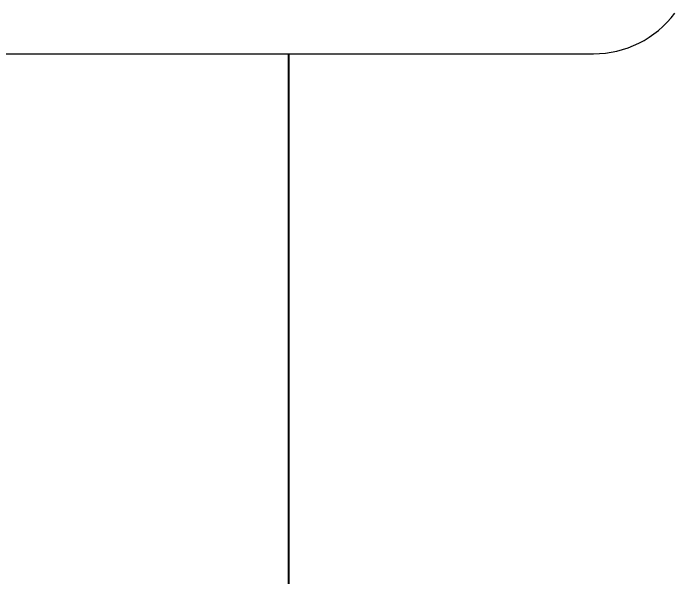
# Model space of a CAD drawing. Extents: x 1661 to 2451, y 0 to 579.
# Drawn here: x 1902.75 to 1910.89, y 266.34 to 273.28 of the extents above; entities that cross this region are included whole.
import ezdxf

# ---------------------------------------------------------------- set-up
doc = ezdxf.new("R2010")
doc.units = 0
doc.header["$LTSCALE"] = 10
doc.header["$MEASUREMENT"] = 0
doc.header["$PDMODE"] = 3
doc.header["$PDSIZE"] = -10
doc.layers.get('0').update_dxf_attribs({"linetype": 'CONTINUOUS'})
doc.layers.get('DEFPOINTS').update_dxf_attribs({"linetype": 'CONTINUOUS'})
doc.layers.add('1', color=7, linetype='CONTINUOUS')
doc.styles.add('Daelim Dimension', font='NanumGothic.ttf')
doc.dimstyles.new('DEFAULT', dxfattribs={"dimscale": 2, "dimtxt": 2, "dimasz": 2, "dimexe": 0, "dimexo": 2, "dimgap": 1, "dimtad": 1, "dimdec": 0, "dimzin": 9, "dimdsep": 46, "dimtxsty": 'Daelim Dimension', "dimcen": 0.5, "dimclrd": 5, "dimclre": 5, "dimclrt": 256, "dimadec": 1, "dimazin": 0, "dimtfac": 1, "dimtdec": 0, "dimtix": 1, "dimtmove": 0, "dimatfit": 3, "dimfxl": 1, "dimtolj": 1, "dimtzin": 1, "dimlwd": 9, "dimlwe": 9, "dimarcsym": 0})

# ---------------------------------------------------------------- blocks, each defined once
blk = doc.blocks.new('*D0')
at = {"color": 5, "lineweight": 9, "ltscale": 0.5, "transparency": 16777216}
for p, q in [((1872.6271, 259.8451), (1872.6271, 257.7348)), ((1907.6271, 259.8451), (1907.6271, 257.7348)), ((1872.6271, 257.7348), (1760.0075, 257.7348)), ((1903.6271, 257.7348), (1876.6271, 257.7348))]:
    blk.add_line(p, q, dxfattribs=at)
at = {"color": 5, "ltscale": 0.5, "transparency": 16777216}
for points in [[(1876.6271, 258.4015), (1876.6271, 257.0681), (1872.6271, 257.7348)], [(1903.6271, 258.4015), (1903.6271, 257.0681), (1907.6271, 257.7348)]]:
    blk.add_solid(points, dxfattribs=at)
at = {"layer": 'DEFPOINTS', "color": 0, "ltscale": 0.5, "transparency": 16777216}
for p in [(1907.6271, 257.7348), (1872.6271, 255.8451), (1907.6271, 255.8451)]:
    blk.add_point(p, dxfattribs=at)
at = {"color": 7, "ltscale": 0.5, "transparency": 16777216, "insert": (1803.1169, 266.3585), "char_height": 10, "attachment_point": 5, "style": 'Daelim Dimension'}
blk.add_mtext('\\A1;설치구멍 %%C35', dxfattribs=at)

msp = doc.modelspace()

# ---------------------------------------------------------------- linework, layer by layer
at = {"ltscale": 0.5}
msp.add_line((1906.1438, 254.9205), (1906.1438, 272.7806), dxfattribs=at)
at = {"layer": '1', "color": 7, "linetype": 'Continuous', "lineweight": 18}
msp.add_line((1890.1438, 272.7806), (1909.8938, 272.7806), dxfattribs=at)
msp.add_arc((1909.8938, 274.0306), 1.25, 270, 323.12955, dxfattribs=at)

# ---------------------------------------------------------------- dimensions: what is measured, and where the dimension line sits
at = {"color": 5, "ltscale": 0.5}
dim = msp.add_linear_dim(base=(1907.6271, 257.7348), p1=(1872.6271, 255.8451), p2=(1907.6271, 255.8451), text='설치구멍 %%C<>', dimstyle='DEFAULT', override={"dimtxt": 5, "dimclrd": 5, "dimclre": 5, "dimclrt": 7}, dxfattribs=at)
dim.commit()
dim.dimension.update_dxf_attribs({"geometry": '*D0', "text_midpoint": (1803.1169, 257.7348), "dimtype": 160})

doc.saveas('drawing.dxf')
